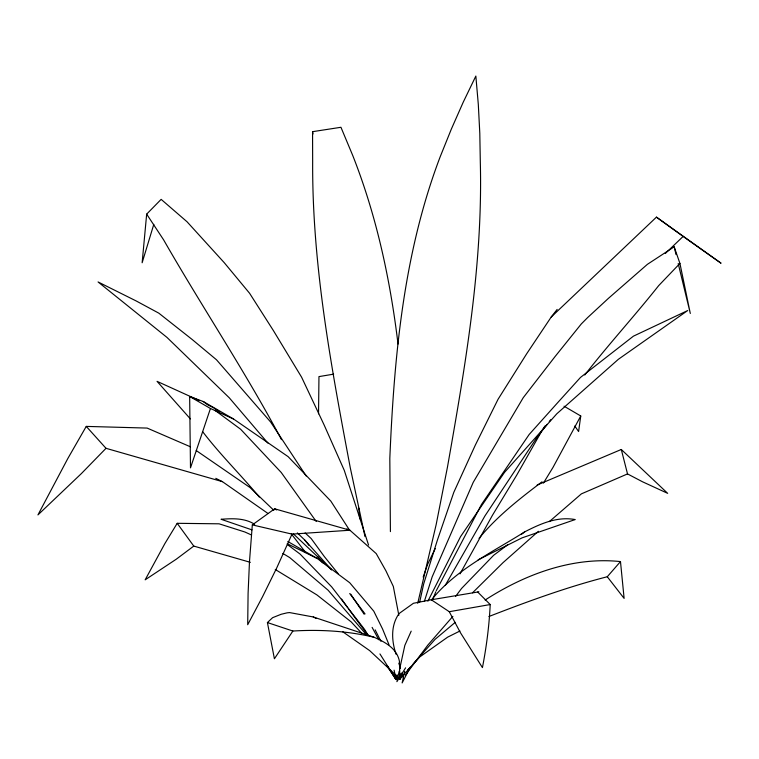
<?xml version="1.0" encoding="UTF-8"?>
<svg xmlns="http://www.w3.org/2000/svg" width="759" height="759" viewBox="0 0 759 759"><rect width="100%" height="100%" fill="white"/><g stroke="black" fill="none" stroke-linecap="round" stroke-linejoin="round"><path stroke-width="1.14" d="M318.533 413.835L318.96 376.606L333.637 374.149M399.936 675.311L399.898 678.859L369.699 650.643L342.821 631.811M400.021 668.214L400.069 664.666M431.292 599.771L477.715 592.02L490.21 604.543C489.194 625.729 486.472 646.801 482.43 667.616L460.371 632.589L449.271 611.707L431.292 599.771L413.427 603.282L399.073 613.538C390.534 625.625 391.578 640.871 396.037 654.239M400.126 675.32L399.898 678.859L419.689 657.009L447.668 637.133L459.935 631.004M564.051 406.198L580.758 415.979L578.605 431.548L574.8 425.998M368.57 545.095L344.263 470.343L324.197 425.125L301.598 377.195L273.411 330.611L249.607 293.297L224.237 262.671L187.037 221.761L161.145 199.361L146.667 214.133L142.142 262.766L153.792 224.379M346.882 528.995L349.918 530.237L274.663 508.805L252.32 524.896L249.483 561.556L248.089 593.415L247.7 624.714L262.529 596.764L276.75 567.884L292.016 534.118L349.918 530.237L376.227 553.605L385.933 570.853L393.323 586.451L398.836 615.274M400.534 674.191L399.898 678.859L403.038 675.339M400.686 674.22L399.898 678.859L402.792 675.112M399.177 671.241L396.91 681.658L405.591 667.825M399.68 668.926L404.841 645.378L411.198 631.146M404.651 671.373L402.147 682.939L410.258 667.161M419.689 601.991L423.664 583.965L437.412 540.057L453.825 492.278L475.248 445.267L498.046 399.3L526.765 353.647L551.214 317.025L557.163 309.406M400.98 674.277L399.898 678.859L399.642 675.349M417.725 603.301L436.178 524.507L447.497 466.899C465.191 366.502 482.904 265.052 480.324 162.72L479.802 133.318L478.312 104.41L475.846 76.061L463.227 102.19L451.33 129.125L440.173 156.809C403.589 252.899 394.13 356.474 389.822 458.408L390.411 531.613M386.824 665.7L395.951 679.381L397.156 674.884M401.672 673.242L399.898 678.859L399.443 661.326C396.853 648.233 385.117 642.123 374.007 637.228L313.258 616.972L289.587 612.579L287.12 612.836L281.181 614.268L272.614 617.674L267.415 622.551L274.407 658.774L292.87 631.033C320.004 629.363 347.518 630.976 374.007 637.228M424.366 601.394L432.137 576.925L473.255 482.278L523.236 397.688L555 356.645L581.28 323.97L587.694 317.518L608.585 298.211L647.399 264.331L674.172 246.808L679.931 263.439L690.311 313.458L678.204 263.525M189.655 396.483L210.442 408.484L190.49 467.867L189.655 396.483L203.279 401.53L233.535 418.996L288.107 456.643L330.81 501.092L349.814 530.588M423.171 577.087L427.734 564.06L435.334 548.482M401.862 673.271L399.898 678.859L402.137 674.694M436.302 590.654L481.472 504.498L529.156 434.499L557.704 402.64L580.502 377.422L633.433 336.161L687.711 310.535L618.376 359.292L556.859 413.731L504.479 472.411L460.533 536.66L427.896 601.204M402.147 673.413L399.898 678.859L402.422 673.518M432.706 599.363L435.856 591.735M580.758 415.979L553.007 467.392L543.425 483.094M541.224 431.975L516.67 475.229L492.344 515.446L460.011 573.87M445.315 585.293L484.916 515.968L536.974 437.402L547.087 424.357M190.348 446.757L147.142 428.076L86.26 426.397L67.826 458.512L37.95 514.906L81.403 473.559L106.013 448.313L222.434 481.661L268.031 513.511M541.803 430.951L544.934 425.989M251.22 534.867L244.834 531.983L219.076 523.814L177.198 523.312L164.883 543.567L145.168 579.81L176.268 559.203L193.773 546.082L250.366 562.334M584.734 375.022C608.452 344.529 634.657 315.915 658.67 285.64L679.931 263.439M405.591 674.912L427.82 645.112L452.876 616.365M455.514 596.508L461.576 588.443L493.644 555.284L507.619 544.82M549.26 421.558L550.702 419.699M488.929 616.507C527.714 601.441 566.935 587.096 607.276 576.745L620.482 561.584C572.466 556.518 524.905 574.307 485.134 600.027M479.014 538.378C496.927 516.433 519.564 498.815 542.03 481.804M431.577 599.771C456.064 569.468 492.392 552.182 524.744 531.831C540.493 523.786 557.002 516.262 575.189 519.554L522.069 537.865L478.17 559.791M407.735 670.055L409.31 668.29M413.228 663.888L435.068 639.353L455.21 622.361M665.292 253.515L683.128 236.438L721.05 263.221L656.44 217.14L551.214 317.025M472.515 592.817L503.037 562.637L538.387 531.3M521.167 534.554L524.744 531.831M549.317 521.613L581.375 493.872L627.522 473.92L642.55 481.794L667.673 493.35L621.289 449.48L537.135 485.039M477.715 592.02L478.834 591.773M449.271 611.707L490.21 604.543M364.994 536.575L350.26 467.667C331.209 366.682 312.063 264.701 312.661 161.544L312.556 131.677L340.943 127.284L352.679 155.348C376.578 215.85 390.221 279.597 398.02 344.036M252.32 524.896L292.016 534.118M267.415 622.551L292.87 631.033M251.96 529.867L221.068 519.27C232.52 518.444 244.559 517.894 254.673 524.289M233.535 418.996L210.442 408.484M389.006 644.761L382.583 629.031L373.789 611.194L349.709 582.732L317.148 558.425L287.215 543.71M313.258 616.972L316.275 618.433M215.765 478.341L222.434 481.661M199.285 400.553L157.056 381.35L190.367 418.902M207.406 404.651L210.452 406.198M211.467 406.71L213.896 408.019M287.832 541.499L317.148 558.425M274.663 508.805L276.561 509.925M282.86 553.453L289.739 557.59L328.097 590.208L365.326 633.452M275.261 569.478L316.92 594.923L351.161 621.887L361.796 633.31M214.825 408.646L219.455 411.748M196.22 450.533L250.024 487.544L273.838 510.333M656.44 217.14L683.128 236.438M215.129 410.458L240.603 429.214L281.209 472.459L316.209 521.471M287.31 544.478L300.109 554.098L331.702 586.906L364.434 629.22L368.219 635.311M203.279 401.53L206.96 404.31M305.127 532.951L311.143 538.501L324.321 556.556L338.106 573.633M331.503 569.829L293.458 533.928M297.329 532.903L304.862 540.142L331.56 569.753M86.26 426.397L106.013 448.313M267.87 443.057L229.313 397.849L166.971 337.404L98.072 281.95L136.117 300.925L158.811 313.154L192.122 339.453L216.486 359.775L270.593 421.966L306.171 475.988M259.303 497.079C240.954 474.954 220.3 454.793 202.824 431.88M308.932 545.351L304.862 540.142M317.556 556.375L322.594 562.808M291.276 533.824L305.725 552.58M348.438 608.737L368.181 635.549M349.709 593.547L365.051 613.917M607.276 576.745L624.116 598.396L620.482 561.584M177.198 523.312L193.773 546.082M341.578 599.079L347.755 607.769M364.13 614.211L350.743 594.183M146.667 214.133L163.621 239.863C202.055 306.949 245.148 371.35 281.504 439.651M387.745 666.43L395.951 679.381L394.101 670.15M379.946 653.926L395.951 679.381L394.263 673.707M372.119 627.38L378.779 639.733M375.145 629.847L380.942 641.317M395.221 677.132L395.951 679.381M398.864 663.195L400.287 667.673M402.052 673.28L403.465 677.759M621.289 449.48L627.522 473.92M674.172 246.808L676.051 254.607M312.556 131.677L313.002 133.992M358.874 508.169L359.69 518.776"/></g></svg>
